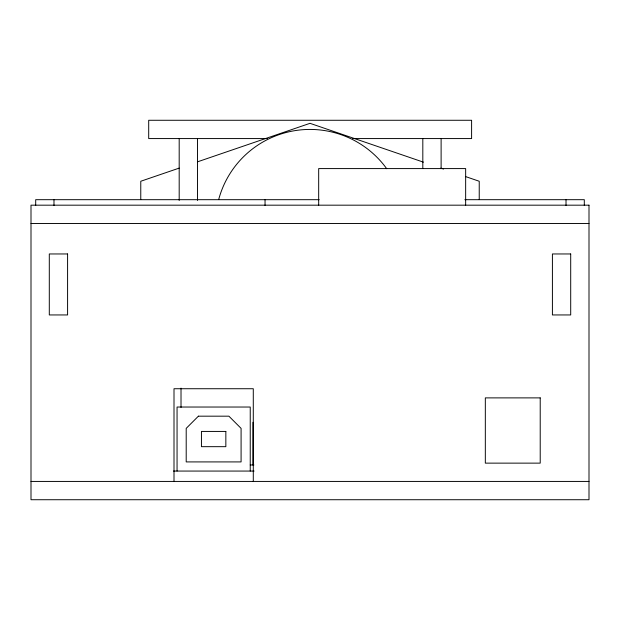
<?xml version="1.0" encoding="UTF-8"?>
<svg xmlns="http://www.w3.org/2000/svg" width="620" height="620" viewBox="0 0 620 620"><rect width="100%" height="100%" fill="white"/><g stroke="black" fill="none" stroke-linecap="round" stroke-linejoin="round"><path stroke-width="0.93" d="M179.188 168.105L140.771 181.257L140.771 199.485M197.486 161.843L310 123.326L423.429 162.153M267.615 138.57L148.699 138.57L148.699 120.272L471.603 120.272L471.603 138.57L352.695 138.57M319.192 199.687L35.697 199.687L35.697 205.483M464.861 199.687L584.304 199.687L584.304 205.483M31 223.471L589 223.471M250.24 464.969L253.898 464.969M173.484 471.061L254.092 471.061M31 481.43L589 481.43M440.812 168.105L443.556 169.043M465.512 176.56L479.229 181.257L479.229 199.485M566.014 199.687L566.014 205.483M465.651 205.174L465.651 168.586L318.68 168.586L318.68 205.174M441.114 138.57L441.114 168.594M422.817 138.57L422.817 168.532M265.042 199.687L265.042 205.483M253.286 481.43L253.286 388.732L174.003 388.732L174.003 481.43M252.983 422.274L252.983 464.969M250.24 471.061L250.24 407.03L177.056 407.03L177.056 471.061M197.486 138.57L197.486 200.431M181.017 388.135L181.017 407.449M179.188 138.57L179.188 200.431M53.986 199.687L53.986 205.483M218.697 199.485A94.527 94.527 0 0 1 386.702 168.71M198.4 416.175L186.202 428.374L186.202 461.916L241.087 461.916L241.087 428.374L228.888 416.175L198.4 416.175M589 205.174L31 205.174L31 499.728L589 499.728L589 205.174M67.588 253.96L49.298 253.96L49.298 314.945L67.588 314.945L67.588 253.96M570.702 253.96L552.412 253.96L552.412 314.945L570.702 314.945L570.702 253.96M540.214 397.885L485.328 397.885L485.328 463.132L540.214 463.132L540.214 397.885M225.843 431.427L201.446 431.427L201.446 446.671L225.843 446.671L225.843 431.427"/></g></svg>
